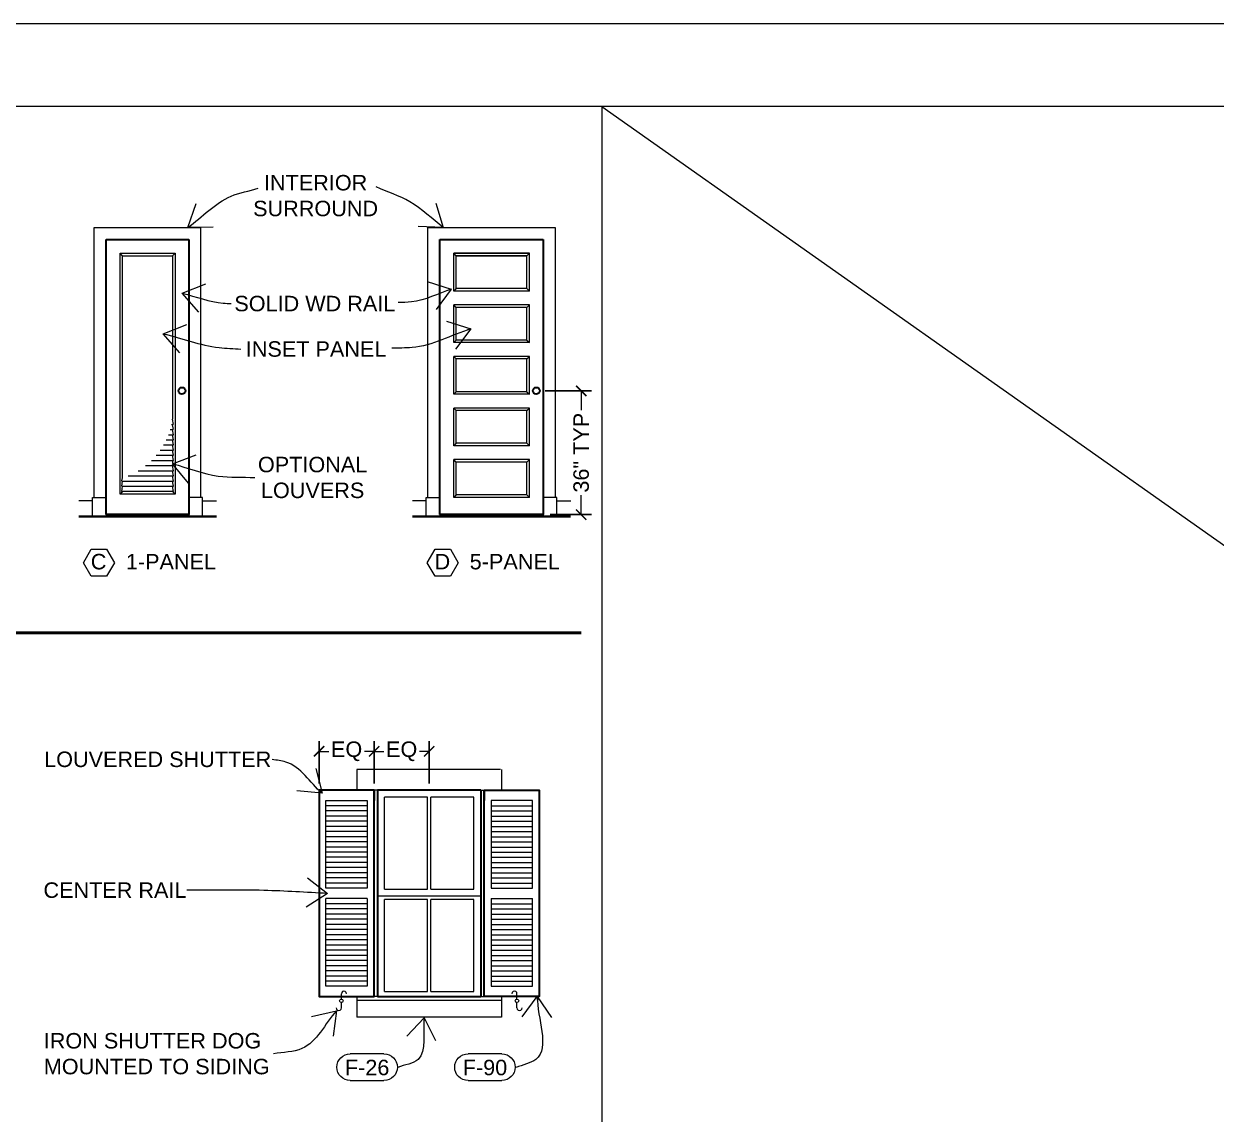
# Model space of a CAD drawing. Header units: inches. Extents: x -4969 to 16721, y 2489 to 24693.
# Drawn here: x 5586 to 5932.5, y 3804.9 to 4121.9 of the extents above; entities that cross this region are included whole.
import ezdxf

# ---------------------------------------------------------------- set-up
doc = ezdxf.new("R2010")
doc.units = ezdxf.units.IN
doc.header["$MEASUREMENT"] = 0
doc.layers.get('0').update_dxf_attribs({"lineweight": 5})
doc.layers.add('0-NPLT', color=1, linetype='Continuous', plot=False)
for name, color, linetype, lineweight in [('1', 1, 'Continuous', 9), ('2', 6, 'Continuous', 20), ('3', 3, 'Continuous', 30), ('4', 2, 'Continuous', 40), ('5', 4, 'Continuous', 50), ('A-DIMSx', 7, 'Continuous', 9), ('A-SYMB', 7, 'Continuous', 20), ('A-TEXTx', 7, 'Continuous', 20)]:
    doc.layers.add(name, color=color, linetype=linetype, lineweight=lineweight)
doc.styles.get("Standard").update_dxf_attribs({"font": 'Arial.ttf'})
doc.dimstyles.get("Standard").update_dxf_attribs({"dimtxt": 3, "dimasz": 2, "dimexe": 0.03125, "dimexo": 0.0625, "dimgap": 0.03125, "dimtad": 0, "dimtoh": 1, "dimdec": 4, "dimlfac": 0.99985, "dimzin": 0, "dimdsep": 46, "dimlunit": 4, "dimtxsty": 'Standard', "dimblk": 'ARCHTICK', "dimblk1": 'ARCHTICK', "dimblk2": 'ARCHTICK', "dimcen": 0.09, "dimclrt": 256, "dimadec": 0, "dimazin": 0, "dimtfac": 1, "dimtdec": 4, "dimtofl": 0, "dimtmove": 0, "dimatfit": 3, "dimfxl": 1, "dimtolj": 1, "dimtzin": 0, "dimarcsym": 0})

# ---------------------------------------------------------------- blocks, each defined once
blk = doc.blocks.new('_ArchTick')
at = {"color": 0, "linetype": 'ByBlock', "lineweight": 0, "const_width": 0.15}
blk.add_lwpolyline([(-0.5, -0.5), (0.5, 0.5)], dxfattribs=at)
blk = doc.blocks.new('*D315')
at = {"layer": 'A-DIMSx', "color": 0, "lineweight": -2, "ltscale": 0.1, "transparency": 16777216}
for p, q in [((5737.45, 4015.19), (5750.97, 4015.19)), ((5738.92, 3979.19), (5750.97, 3979.19))]:
    blk.add_line(p, q, dxfattribs=at)
at = {"layer": 'A-DIMSx', "color": 0, "lineweight": 5, "ltscale": 0.1, "transparency": 16777216}
for p, q in [((5747.97, 4015.19), (5747.97, 4009.52)), ((5747.97, 3979.19), (5747.97, 3984.86))]:
    blk.add_line(p, q, dxfattribs=at)
at = {"layer": 'Defpoints', "color": 0, "ltscale": 0.1, "transparency": 16777216}
for p in [(5735.45, 4015.19), (5736.92, 3979.19), (5747.97, 3979.19)]:
    blk.add_point(p, dxfattribs=at)
at = {"layer": 'A-DIMSx', "color": 0, "lineweight": 5, "ltscale": 0.1, "transparency": 16777216, "xscale": 3, "yscale": 3, "zscale": 3}
for p, rotation in [((5747.97, 4015.19), 90), ((5747.97, 3979.19), 270)]:
    blk.add_blockref('_ArchTick', p, dxfattribs=dict(at, rotation=rotation))
at = {"layer": 'A-DIMSx', "ltscale": 0.1, "transparency": 16777216, "insert": (5747.97, 3997.19), "char_height": 4.5, "attachment_point": 5, "rotation": 90}
blk.add_mtext('\\A1;36" TYP', dxfattribs=at)
blk = doc.blocks.new('CALLOUT - FINISHES')
at = {"layer": 'A-SYMB', "lineweight": 20, "ltscale": 0.1}
for p, q in [((6510.71, 5650.46), (6520.5, 5650.46)), ((6520.5, 5642.67), (6510.71, 5642.67))]:
    blk.add_line(p, q, dxfattribs=at)
for centre, start, end in [((6510.71, 5646.57), 90, 270), ((6520.5, 5646.57), 270, 90)]:
    blk.add_arc(centre, 3.9, start, end, dxfattribs=at)
blk = doc.blocks.new('*D319')
at = {"layer": 'A-DIMSx', "color": 0, "lineweight": -2, "ltscale": 0.1, "transparency": 16777216}
for p, q in [((5687.79, 3901.07), (5687.79, 3913.38)), ((5703.79, 3901.07), (5703.79, 3913.38))]:
    blk.add_line(p, q, dxfattribs=at)
at = {"layer": 'A-DIMSx', "color": 0, "lineweight": 5, "ltscale": 0.1, "transparency": 16777216}
for p, q in [((5687.79, 3910.38), (5690.61, 3910.38)), ((5703.79, 3910.38), (5700.96, 3910.38))]:
    blk.add_line(p, q, dxfattribs=at)
at = {"layer": 'Defpoints', "color": 0, "ltscale": 0.1, "transparency": 16777216}
for p in [(5703.79, 3910.38), (5687.79, 3899.07), (5703.79, 3899.07)]:
    blk.add_point(p, dxfattribs=at)
at = {"layer": 'A-DIMSx', "color": 0, "lineweight": 5, "ltscale": 0.1, "transparency": 16777216, "xscale": 3, "yscale": 3, "zscale": 3, "rotation": 180}
blk.add_blockref('_ArchTick', (5687.79, 3910.38), dxfattribs=at)
at = {"layer": 'A-DIMSx', "color": 0, "lineweight": 5, "ltscale": 0.1, "transparency": 16777216, "xscale": 3, "yscale": 3, "zscale": 3}
blk.add_blockref('_ArchTick', (5703.79, 3910.38), dxfattribs=at)
at = {"layer": 'A-DIMSx', "ltscale": 0.1, "transparency": 16777216, "insert": (5695.79, 3910.38), "char_height": 4.5, "attachment_point": 5}
blk.add_mtext('\\A1;EQ', dxfattribs=at)
blk = doc.blocks.new('*D320')
at = {"layer": 'A-DIMSx', "color": 0, "lineweight": -2, "ltscale": 0.1, "transparency": 16777216}
for p, q in [((5671.79, 3901.07), (5671.79, 3913.38)), ((5687.79, 3901.07), (5687.79, 3913.38))]:
    blk.add_line(p, q, dxfattribs=at)
at = {"layer": 'A-DIMSx', "color": 0, "lineweight": 5, "ltscale": 0.1, "transparency": 16777216}
for p, q in [((5671.79, 3910.38), (5674.61, 3910.38)), ((5687.79, 3910.38), (5684.96, 3910.38))]:
    blk.add_line(p, q, dxfattribs=at)
at = {"layer": 'Defpoints', "color": 0, "ltscale": 0.1, "transparency": 16777216}
for p in [(5671.79, 3910.38), (5671.79, 3899.07), (5687.79, 3899.07)]:
    blk.add_point(p, dxfattribs=at)
at = {"layer": 'A-DIMSx', "color": 0, "lineweight": 5, "ltscale": 0.1, "transparency": 16777216, "xscale": 3, "yscale": 3, "zscale": 3, "rotation": 180}
blk.add_blockref('_ArchTick', (5671.79, 3910.38), dxfattribs=at)
at = {"layer": 'A-DIMSx', "color": 0, "lineweight": 5, "ltscale": 0.1, "transparency": 16777216, "xscale": 3, "yscale": 3, "zscale": 3}
blk.add_blockref('_ArchTick', (5687.79, 3910.38), dxfattribs=at)
at = {"layer": 'A-DIMSx', "ltscale": 0.1, "transparency": 16777216, "insert": (5679.79, 3910.38), "char_height": 4.5, "attachment_point": 5}
blk.add_mtext('\\A1;EQ', dxfattribs=at)
blk = doc.blocks.new('BORDER 11X17')
at = {"layer": '0-NPLT', "lineweight": 9, "ltscale": 0.1}
blk.add_lwpolyline([(29864.74, -10461.77), (29048.74, -10461.77), (29048.74, -10989.77), (29864.74, -10989.77), (29864.74, -10461.77)], dxfattribs=at)
blk.add_lwpolyline([(29792.74, -10473.77), (29078.74, -10473.77), (29078.74, -10977.77), (29792.74, -10977.77)], close=True, dxfattribs=at)

msp = doc.modelspace()

# ---------------------------------------------------------------- linework, layer by layer
at = {"layer": '0-NPLT', "lineweight": 9, "ltscale": 0.1}
for q in [(5754.0000785, 3089.8717732), (6051.5000785, 3887.8717732)]:
    msp.add_line((5754.0000785, 4097.8717732), q, dxfattribs=at)
at = {"layer": '1', "ltscale": 0.25}
for p, q in [((5606.4368629, 3984.1894423), (5606.4368629, 4062.6894423)), ((5606.4368629, 4062.6894423), (5637.4368629, 4062.6894423)), ((5637.4368629, 3984.1894423), (5637.4368629, 4062.6894423)), ((5703.4187339, 4062.6894423), (5740.4187339, 4062.6894423)), ((5703.4187339, 3984.1894423), (5703.4187339, 4062.6894423)), ((5740.4187339, 4062.6894423), (5740.4187339, 3984.1894423)), ((5613.9368629, 3985.1894423), (5613.9368629, 4055.1894423)), ((5613.9368629, 4055.1894423), (5629.9368629, 4055.1894423)), ((5614.6868629, 4054.4394423), (5613.9368629, 4055.1894423)), ((5614.6868629, 4054.4394423), (5629.1868629, 4054.4394423)), ((5614.6868629, 3989.6635836), (5614.6868629, 4054.4394423)), ((5629.1868629, 4054.4394423), (5629.9368629, 4055.1894423)), ((5629.1868629, 4054.4394423), (5629.1868629, 4006.9394423)), ((5629.9368629, 4055.1894423), (5629.9368629, 3985.1894423)), ((5711.6687339, 4054.4394423), (5710.9187339, 4055.1894423)), ((5710.9187339, 4055.1894423), (5732.9187339, 4055.1894423)), ((5711.6687339, 4054.4394423), (5710.9187339, 4055.1894423)), ((5732.9187339, 4055.1894423), (5710.9187339, 4055.1894423)), ((5710.9187339, 4044.1894423), (5710.9187339, 4055.1894423)), ((5711.6687339, 4054.4394423), (5732.1687339, 4054.4394423)), ((5732.1687339, 4054.4394423), (5711.6687339, 4054.4394423)), ((5711.6687339, 4044.9394423), (5711.6687339, 4054.4394423)), ((5732.1687339, 4054.4394423), (5732.9187339, 4055.1894423)), ((5732.1687339, 4054.4394423), (5732.9187339, 4055.1894423)), ((5732.1687339, 4044.9394423), (5732.1687339, 4054.4394423)), ((5732.9187339, 4044.1894423), (5732.9187339, 4055.1894423)), ((5711.6687339, 4044.9394423), (5710.9187339, 4044.1894423)), ((5732.9187339, 4044.1894423), (5710.9187339, 4044.1894423)), ((5732.1687339, 4044.9394423), (5711.6687339, 4044.9394423)), ((5732.1687339, 4044.9394423), (5732.9187339, 4044.1894423)), ((5711.6687339, 4039.4394423), (5710.9187339, 4040.1894423)), ((5732.9187339, 4040.1894423), (5710.9187339, 4040.1894423)), ((5710.9187339, 4029.1894423), (5710.9187339, 4040.1894423)), ((5732.1687339, 4039.4394423), (5711.6687339, 4039.4394423)), ((5711.6687339, 4029.9394423), (5711.6687339, 4039.4394423)), ((5732.1687339, 4039.4394423), (5732.9187339, 4040.1894423)), ((5732.1687339, 4029.9394423), (5732.1687339, 4039.4394423)), ((5732.9187339, 4029.1894423), (5732.9187339, 4040.1894423)), ((5711.6687339, 4029.9394423), (5710.9187339, 4029.1894423)), ((5732.1687339, 4029.9394423), (5711.6687339, 4029.9394423)), ((5732.1687339, 4029.9394423), (5732.9187339, 4029.1894423)), ((5732.9187339, 4029.1894423), (5710.9187339, 4029.1894423)), ((5711.6687339, 4024.4394423), (5710.9187339, 4025.1894423)), ((5732.9187339, 4025.1894423), (5710.9187339, 4025.1894423)), ((5710.9187339, 4014.1894423), (5710.9187339, 4025.1894423)), ((5732.1687339, 4024.4394423), (5711.6687339, 4024.4394423)), ((5711.6687339, 4014.9394423), (5711.6687339, 4024.4394423)), ((5732.1687339, 4024.4394423), (5732.9187339, 4025.1894423)), ((5732.1687339, 4014.9394423), (5732.1687339, 4024.4394423)), ((5732.9187339, 4014.1894423), (5732.9187339, 4025.1894423)), ((5711.6687339, 4014.9394423), (5710.9187339, 4014.1894423)), ((5732.9187339, 4014.1894423), (5710.9187339, 4014.1894423)), ((5732.1687339, 4014.9394423), (5711.6687339, 4014.9394423)), ((5732.1687339, 4014.9394423), (5732.9187339, 4014.1894423)), ((5711.6687339, 4009.4394423), (5710.9187339, 4010.1894423)), ((5732.9187339, 4010.1894423), (5710.9187339, 4010.1894423)), ((5710.9187339, 3999.1894423), (5710.9187339, 4010.1894423)), ((5732.1687339, 4009.4394423), (5711.6687339, 4009.4394423)), ((5711.6687339, 3999.9394423), (5711.6687339, 4009.4394423)), ((5732.1687339, 4009.4394423), (5732.9187339, 4010.1894423)), ((5732.1687339, 3999.9394423), (5732.1687339, 4009.4394423)), ((5732.9187339, 3999.1894423), (5732.9187339, 4010.1894423)), ((5629.4368629, 4005.4394423), (5629.1868629, 4006.9394423)), ((5628.0107424, 4002.4394423), (5629.4368629, 4002.4394423)), ((5628.5344534, 4003.9394423), (5629.1868629, 4003.9394423)), ((5628.9381689, 4005.4394423), (5629.1868629, 4005.4394423)), ((5629.4368629, 4003.9394423), (5629.1868629, 4005.4394423)), ((5629.4368629, 4002.4394423), (5629.1868629, 4003.9394423)), ((5629.4368629, 4000.9394423), (5629.1868629, 4002.4394423)), ((5626.5605139, 3999.4394423), (5629.4368629, 3999.4394423)), ((5627.3573181, 4000.9394423), (5629.4368629, 4000.9394423)), ((5629.4368629, 3999.4394423), (5629.1868629, 4000.9394423)), ((5629.4368629, 3997.9394423), (5629.1868629, 3999.4394423)), ((5711.6687339, 3999.9394423), (5710.9187339, 3999.1894423)), ((5732.9187339, 3999.1894423), (5710.9187339, 3999.1894423)), ((5732.1687339, 3999.9394423), (5711.6687339, 3999.9394423)), ((5732.1687339, 3999.9394423), (5732.9187339, 3999.1894423)), ((5624.4501068, 3996.4394423), (5629.4368629, 3996.4394423)), ((5625.6009101, 3997.9394423), (5629.4368629, 3997.9394423)), ((5629.4368629, 3996.4394423), (5629.1868629, 3997.9394423)), ((5629.4368629, 3994.9394423), (5629.1868629, 3996.4394423)), ((5619.2331137, 3991.9394423), (5629.4368629, 3991.9394423)), ((5621.371364, 3993.4394423), (5629.4368629, 3993.4394423)), ((5623.0644596, 3994.9394423), (5629.4368629, 3994.9394423)), ((5629.4368629, 3993.4394423), (5629.1868629, 3994.9394423)), ((5629.4368629, 3991.9394423), (5629.1868629, 3993.4394423)), ((5629.4368629, 3990.4394423), (5629.1868629, 3991.9394423)), ((5710.9187339, 3984.1894423), (5710.9187339, 3995.1894423)), ((5711.6687339, 3994.4394423), (5710.9187339, 3995.1894423)), ((5732.9187339, 3995.1894423), (5710.9187339, 3995.1894423)), ((5711.6687339, 3984.9394423), (5711.6687339, 3994.4394423)), ((5732.1687339, 3994.4394423), (5711.6687339, 3994.4394423)), ((5732.1687339, 3994.4394423), (5732.9187339, 3995.1894423)), ((5732.1687339, 3984.9394423), (5732.1687339, 3994.4394423)), ((5732.9187339, 3984.1894423), (5732.9187339, 3995.1894423)), ((5614.4368629, 3988.9394423), (5614.5460958, 3989.5948397)), ((5614.4368629, 3988.9394423), (5629.4368629, 3988.9394423)), ((5614.4368629, 3987.4394423), (5614.6868629, 3988.9394423)), ((5616.2755924, 3990.4394423), (5629.4368629, 3990.4394423)), ((5629.4368629, 3988.9394423), (5629.1868629, 3990.4394423)), ((5629.4368629, 3987.4394423), (5629.1868629, 3988.9394423)), ((5614.6868629, 3985.9394423), (5613.9368629, 3985.1894423)), ((5629.9368629, 3985.1894423), (5613.9368629, 3985.1894423)), ((5614.4368629, 3987.4394423), (5629.4368629, 3987.4394423)), ((5614.4368629, 3985.9394423), (5614.6868629, 3987.4394423)), ((5629.4368629, 3985.9394423), (5614.4368629, 3985.9394423)), ((5629.4368629, 3985.9394423), (5629.1868629, 3987.4394423)), ((5629.1868629, 3985.9394423), (5629.9368629, 3985.1894423)), ((5711.6687339, 3984.9394423), (5710.9187339, 3984.1894423)), ((5732.1687339, 3984.9394423), (5711.6687339, 3984.9394423)), ((5732.1687339, 3984.9394423), (5732.9187339, 3984.1894423)), ((5605.9368629, 3983.1894423), (5601.9368629, 3983.1894423)), ((5605.9368629, 3978.6894423), (5605.9368629, 3984.1894423)), ((5605.9368629, 3984.1894423), (5609.9368629, 3984.1894423)), ((5637.9368629, 3984.1894423), (5633.9368629, 3984.1894423)), ((5637.9368629, 3978.6894423), (5637.9368629, 3984.1894423)), ((5637.9368629, 3983.1894423), (5641.9368629, 3983.1894423)), ((5702.9187339, 3983.1894423), (5698.9187339, 3983.1894423)), ((5702.9187339, 3978.6894423), (5702.9187339, 3984.1894423)), ((5702.9187339, 3984.1894423), (5706.9187339, 3984.1894423)), ((5732.9187339, 3984.1894423), (5710.9187339, 3984.1894423)), ((5740.9187339, 3984.1894423), (5736.9187339, 3984.1894423)), ((5740.9187339, 3978.6894423), (5740.9187339, 3984.1894423)), ((5740.9187339, 3983.1894423), (5744.9187339, 3983.1894423)), ((5609.9368629, 3979.1894423), (5609.9368629, 3978.6894423)), ((5633.9368629, 3979.1894423), (5633.9368629, 3978.6894423)), ((5706.9187339, 3979.1894423), (5706.9187339, 3978.6894423)), ((5736.9187339, 3979.1894423), (5736.9187339, 3978.6894423)), ((5673.7868522, 3896.0692981), (5685.7868522, 3896.0692981)), ((5673.7868522, 3870.5692981), (5673.7868522, 3896.0692981)), ((5685.7868522, 3896.0692981), (5685.7868522, 3870.5692981)), ((5721.7868522, 3896.0692981), (5721.7868522, 3870.5692981)), ((5733.7868522, 3896.0692981), (5721.7868522, 3896.0692981)), ((5733.7868522, 3870.5692981), (5733.7868522, 3896.0692981)), ((5685.7868522, 3894.5692981), (5673.7868522, 3894.5692981)), ((5685.7868522, 3893.0692981), (5673.7868522, 3893.0692981)), ((5685.7868522, 3891.5692981), (5673.7868522, 3891.5692981)), ((5721.7868522, 3894.5692981), (5733.7868522, 3894.5692981)), ((5721.7868522, 3893.0692981), (5733.7868522, 3893.0692981)), ((5721.7868522, 3891.5692981), (5733.7868522, 3891.5692981)), ((5685.7868522, 3890.0692981), (5673.7868522, 3890.0692981)), ((5685.7868522, 3888.5692981), (5673.7868522, 3888.5692981)), ((5721.7868522, 3890.0692981), (5733.7868522, 3890.0692981)), ((5721.7868522, 3888.5692981), (5733.7868522, 3888.5692981)), ((5685.7868522, 3887.0692981), (5673.7868522, 3887.0692981)), ((5685.7868522, 3885.5692981), (5673.7868522, 3885.5692981)), ((5721.7868522, 3887.0692981), (5733.7868522, 3887.0692981)), ((5721.7868522, 3885.5692981), (5733.7868522, 3885.5692981)), ((5685.7868522, 3884.0692981), (5673.7868522, 3884.0692981)), ((5685.7868522, 3882.5692981), (5673.7868522, 3882.5692981)), ((5685.7868522, 3881.0692981), (5673.7868522, 3881.0692981)), ((5721.7868522, 3884.0692981), (5733.7868522, 3884.0692981)), ((5721.7868522, 3882.5692981), (5733.7868522, 3882.5692981)), ((5721.7868522, 3881.0692981), (5733.7868522, 3881.0692981)), ((5685.7868522, 3879.5692981), (5673.7868522, 3879.5692981)), ((5685.7868522, 3878.0692981), (5673.7868522, 3878.0692981)), ((5721.7868522, 3879.5692981), (5733.7868522, 3879.5692981)), ((5721.7868522, 3878.0692981), (5733.7868522, 3878.0692981)), ((5685.7868522, 3876.5692981), (5673.7868522, 3876.5692981)), ((5685.7868522, 3875.0692981), (5673.7868522, 3875.0692981)), ((5721.7868522, 3876.5692981), (5733.7868522, 3876.5692981)), ((5721.7868522, 3875.0692981), (5733.7868522, 3875.0692981)), ((5685.7868522, 3873.5692981), (5673.7868522, 3873.5692981)), ((5685.7868522, 3872.0692981), (5673.7868522, 3872.0692981)), ((5685.7868522, 3870.5692981), (5673.7868522, 3870.5692981)), ((5721.7868522, 3873.5692981), (5733.7868522, 3873.5692981)), ((5721.7868522, 3872.0692981), (5733.7868522, 3872.0692981)), ((5721.7868522, 3870.5692981), (5733.7868522, 3870.5692981)), ((5685.7868522, 3867.5692981), (5673.7868522, 3867.5692981)), ((5673.7868522, 3842.0692981), (5673.7868522, 3867.5692981)), ((5685.7868522, 3867.5692981), (5685.7868522, 3842.0692981)), ((5721.7868522, 3867.5692981), (5721.7868522, 3842.0692981)), ((5721.7868522, 3867.5692981), (5733.7868522, 3867.5692981)), ((5733.7868522, 3842.0692981), (5733.7868522, 3867.5692981)), ((5685.7868522, 3866.0692981), (5673.7868522, 3866.0692981)), ((5685.7868522, 3864.5692981), (5673.7868522, 3864.5692981)), ((5721.7868522, 3866.0692981), (5733.7868522, 3866.0692981)), ((5721.7868522, 3864.5692981), (5733.7868522, 3864.5692981)), ((5685.7868522, 3863.0692981), (5673.7868522, 3863.0692981)), ((5685.7868522, 3861.5692981), (5673.7868522, 3861.5692981)), ((5721.7868522, 3863.0692981), (5733.7868522, 3863.0692981)), ((5721.7868522, 3861.5692981), (5733.7868522, 3861.5692981)), ((5685.7868522, 3860.0692981), (5673.7868522, 3860.0692981)), ((5685.7868522, 3858.5692981), (5673.7868522, 3858.5692981)), ((5685.7868522, 3857.0692981), (5673.7868522, 3857.0692981)), ((5721.7868522, 3860.0692981), (5733.7868522, 3860.0692981)), ((5721.7868522, 3858.5692981), (5733.7868522, 3858.5692981)), ((5721.7868522, 3857.0692981), (5733.7868522, 3857.0692981)), ((5685.7868522, 3855.5692981), (5673.7868522, 3855.5692981)), ((5685.7868522, 3854.0692981), (5673.7868522, 3854.0692981)), ((5721.7868522, 3855.5692981), (5733.7868522, 3855.5692981)), ((5721.7868522, 3854.0692981), (5733.7868522, 3854.0692981)), ((5685.7868522, 3852.5692981), (5673.7868522, 3852.5692981)), ((5685.7868522, 3851.0692981), (5673.7868522, 3851.0692981)), ((5721.7868522, 3852.5692981), (5733.7868522, 3852.5692981)), ((5721.7868522, 3851.0692981), (5733.7868522, 3851.0692981)), ((5685.7868522, 3849.5692981), (5673.7868522, 3849.5692981)), ((5685.7868522, 3848.0692981), (5673.7868522, 3848.0692981)), ((5685.7868522, 3846.5692981), (5673.7868522, 3846.5692981)), ((5721.7868522, 3849.5692981), (5733.7868522, 3849.5692981)), ((5721.7868522, 3848.0692981), (5733.7868522, 3848.0692981)), ((5721.7868522, 3846.5692981), (5733.7868522, 3846.5692981)), ((5685.7868522, 3845.0692981), (5673.7868522, 3845.0692981)), ((5685.7868522, 3843.5692981), (5673.7868522, 3843.5692981)), ((5721.7868522, 3845.0692981), (5733.7868522, 3845.0692981)), ((5721.7868522, 3843.5692981), (5733.7868522, 3843.5692981)), ((5685.7868522, 3842.0692981), (5673.7868522, 3842.0692981)), ((5721.7868522, 3842.0692981), (5733.7868522, 3842.0692981))]:
    msp.add_line(p, q, dxfattribs=at)
at = {"layer": '1', "ltscale": 0.1}
for p, q in [((5688.7868522, 3899.0684747), (5682.7868608, 3899.0641287)), ((5718.7868522, 3899.0701903), (5724.7868522, 3899.0641287))]:
    msp.add_line(p, q, dxfattribs=at)
at = {"layer": '2'}
for p, q in [((5682.7868608, 3905.0745363), (5682.7868655, 3899.0641287)), ((5724.5363874, 3905.0641287), (5682.7868608, 3905.0745363)), ((5724.7868522, 3905.0641916), (5724.7868522, 3899.0692981)), ((5690.7868522, 3870.3193325), (5690.7868522, 3897.0693325)), ((5703.2868522, 3897.0693325), (5690.7868522, 3897.0693325)), ((5703.2868522, 3870.3193325), (5703.2868522, 3897.0693325)), ((5716.7868522, 3897.0693325), (5704.2868522, 3897.0693325)), ((5704.2868522, 3870.3193325), (5704.2868522, 3897.0693325)), ((5716.7868522, 3870.3193325), (5716.7868522, 3897.0693325)), ((5718.7868522, 3868.3193325), (5688.7868522, 3868.3193325)), ((5690.7868522, 3870.3193325), (5703.2868522, 3870.3193325)), ((5690.7868522, 3840.5693325), (5690.7868522, 3867.3193325)), ((5703.2868522, 3867.3193325), (5690.7868522, 3867.3193325)), ((5703.2868522, 3840.5693325), (5703.2868522, 3867.3193325)), ((5704.2868522, 3870.3193325), (5716.7868522, 3870.3193325)), ((5704.2868522, 3840.5693325), (5704.2868522, 3867.3193325)), ((5716.7868522, 3867.3193325), (5704.2868522, 3867.3193325)), ((5716.7868522, 3840.5693325), (5716.7868522, 3867.3193325)), ((5690.7868522, 3840.5693325), (5703.2868522, 3840.5693325)), ((5704.2868522, 3840.5693325), (5716.7868522, 3840.5693325)), ((5682.7869118, 3839.0744992), (5682.7869118, 3833.0641287)), ((5682.7869118, 3838.0744992), (5724.7868522, 3838.0744992)), ((5724.7868522, 3839.0692981), (5724.7868522, 3833.0641287)), ((5724.7868522, 3833.0641287), (5682.7869118, 3833.0641287))]:
    msp.add_line(p, q, dxfattribs=at)
at = {"layer": '2', "ltscale": 0.25}
for p, q in [((5678.2721842, 3838.3546791), (5678.2721842, 3839.8546791)), ((5729.3015202, 3838.3546791), (5729.3015202, 3839.8546791)), ((5678.2721842, 3835.8546791), (5678.2721842, 3837.3546791)), ((5729.3015202, 3835.8546791), (5729.3015202, 3837.3546791))]:
    msp.add_line(p, q, dxfattribs=at)
at = {"layer": '2', "ltscale": 0.1}
for p, q in [((5688.7868522, 3839.0744939), (5682.7869118, 3839.0744992)), ((5718.7868522, 3839.0744675), (5724.7868522, 3839.0641287))]:
    msp.add_line(p, q, dxfattribs=at)
at = {"layer": '2', "ltscale": 0.25}
for centre in [(5678.2721842, 3837.8546791), (5729.3015202, 3837.8546791)]:
    msp.add_circle(centre, 0.5, dxfattribs=at)
for centre, start, end in [((5679.0221842, 3839.8942075), 356.98303869, 183.01696131), ((5728.5515202, 3839.8942075), 356.98303869, 183.01696131), ((5677.5221842, 3835.8151506), 176.98303869, 3.01696131), ((5730.0515202, 3835.8151506), 176.98303869, 3.01696131)]:
    msp.add_arc(centre, 0.7510409, start, end, dxfattribs=at)
at = {"layer": '3', "ltscale": 0.25}
for p, q in [((5609.9368629, 3979.1894423), (5609.9368629, 4059.1894423)), ((5609.9368629, 4059.1894423), (5633.9368629, 4059.1894423)), ((5633.9368629, 4059.1894423), (5633.9368629, 3979.1894423)), ((5706.9187339, 3979.1894423), (5706.9187339, 4059.1894423)), ((5706.9187339, 4059.1894423), (5736.9187339, 4059.1894423)), ((5736.9187339, 4059.1894423), (5736.9187339, 3979.1894423)), ((5633.9368629, 3979.1894423), (5609.9368629, 3979.1894423)), ((5736.9187339, 3979.1894423), (5706.9187339, 3979.1894423)), ((5687.7868522, 3899.0692981), (5687.7868522, 3896.0692981)), ((5719.7868522, 3899.0692981), (5719.7868522, 3896.0692981))]:
    msp.add_line(p, q, dxfattribs=at)
at = {"layer": '3'}
for p, q in [((5718.7868522, 3899.0701665), (5688.7868522, 3899.0684708)), ((5688.7868522, 3899.0684747), (5688.7868522, 3839.0744939)), ((5718.7868522, 3899.0701903), (5718.7868522, 3839.0744675)), ((5688.7868522, 3839.0744939), (5718.7868522, 3839.0744675))]:
    msp.add_line(p, q, dxfattribs=at)
at = {"layer": '3', "ltscale": 0.25}
for points in [[(5687.7868522, 3899.0692981), (5671.7868522, 3899.0692981), (5671.7868522, 3839.0692981), (5687.7868522, 3839.0692981), (5687.7868522, 3899.0692981)], [(5719.7868522, 3899.0692981), (5735.7868522, 3899.0692981), (5735.7868522, 3839.0692981), (5719.7868522, 3839.0692981), (5719.7868522, 3899.0692981)]]:
    msp.add_lwpolyline(points, close=True, dxfattribs=at)
for centre in [(5631.9368629, 4015.1894423), (5734.9187339, 4015.1894423)]:
    msp.add_circle(centre, 1, dxfattribs=at)
at = {"layer": '4', "ltscale": 0.25}
for p, q in [((5641.9368629, 3978.6894423), (5601.9368629, 3978.6894423)), ((5744.871849, 3978.6894423), (5698.9187339, 3978.6894423))]:
    msp.add_line(p, q, dxfattribs=at)
at = {"layer": '5', "ltscale": 0.1}
msp.add_line((5422.5969529, 3944.8717732), (5748.0000785, 3944.8717732), dxfattribs=at)
at = {"layer": 'A-SYMB', "ltscale": 0.1}
for points in [[(5612.2998514, 3965.2237746), (5610.0498514, 3961.3266603), (5605.5498514, 3961.3266603), (5603.2998514, 3965.2237746), (5605.5498514, 3969.120889), (5610.0498514, 3969.120889)], [(5712.232962, 3965.2237746), (5709.982962, 3961.3266603), (5705.482962, 3961.3266603), (5703.232962, 3965.2237746), (5705.482962, 3969.120889), (5709.982962, 3969.120889)]]:
    msp.add_lwpolyline(points, close=True, dxfattribs=at)

# ---------------------------------------------------------------- block references
at = {"ltscale": 0.1, "xscale": 2, "yscale": 2, "zscale": 2}
msp.add_blockref('BORDER 11X17', (-53117.4783869, 25045.4159553), dxfattribs=at)
at = {"layer": '2', "ltscale": 0.25, "xscale": -1}
for p in [(12201.3578981, -1828.0044114), (12235.5995338, -1828.0044114)]:
    msp.add_blockref('CALLOUT - FINISHES', p, dxfattribs=at)

# ---------------------------------------------------------------- texts
at = {"layer": 'A-TEXTx', "ltscale": 0.25, "char_height": 4.5}
for s, insert, attachment_point in [('{INTERIOR\\PSURROUND}', (5670.7783079, 4071.9087993), 5), ('{SOLID WD RAIL}', (5670.5604069, 4040.5262924), 5), ('{INSET PANEL}', (5670.9282406, 4027.3111409), 5), ('{OPTIONAL\\PLOUVERS}', (5669.911187, 3989.9756439), 5), ('{LOUVERED SHUTTER}', (5591.8889431, 3908.0332453), 4), ('{CENTER RAIL}', (5591.6885765, 3870.0090238), 4), ('{IRON SHUTTER DOG\\PMOUNTED TO SIDING}', (5591.7784132, 3822.4627347), 4), ('{F-26}', (5692.2226947, 3818.43786), 6), ('{F-90}', (5726.4643304, 3818.43786), 6)]:
    msp.add_mtext(s, dxfattribs=dict(at, insert=insert, attachment_point=attachment_point))
at = {"layer": 'A-TEXTx', "ltscale": 0.5, "char_height": 3}
for s, insert, width, attachment_point in [('{\\H1.5x;C}', (5607.6992033, 3967.7784227), 4.549892225, 2), ('{\\H1.5x;1-PANEL}', (5615.6344631, 3965.5050798), 61.572509214, 4), ('{\\H1.5x;D}', (5707.6323138, 3967.7784227), 4.549892225, 2), ('{\\H1.5x;5-PANEL}', (5715.5675736, 3965.5050798), 61.572509214, 4)]:
    msp.add_mtext(s, dxfattribs=dict(at, insert=insert, width=width, attachment_point=attachment_point))

# ---------------------------------------------------------------- dimensions: what is measured, and where the dimension line sits
at = {"layer": 'A-DIMSx', "ltscale": 0.1}
dim = msp.add_linear_dim(base=(5747.9686093, 3979.1894423), p1=(5735.4496289, 4015.1894423), p2=(5736.9187339, 3979.1894423), angle=90, text='36" TYP', dimstyle='Standard', override={"dimtxt": 4.5, "dimasz": 3, "dimexe": 3, "dimexo": 2, "dimgap": 1, "dimlfac": -47.9928, "dimlwd": 5}, dxfattribs=at)
dim.commit()
dim.dimension.update_dxf_attribs({"geometry": '*D315', "text_midpoint": (5747.9686093, 3997.1894423)})
for base, p2, picture, middle in [((5671.7868522, 3910.3752805), (5671.7868522, 3899.0692981), '*D320', (5679.7868522, 3910.3752805)), ((5703.7868522, 3910.3752805), (5703.7868522, 3899.0693187), '*D319', (5695.7868522, 3910.3752805))]:
    dim = msp.add_linear_dim(base=base, p1=(5687.7868522, 3899.0692981), p2=p2, text='EQ', dimstyle='Standard', override={"dimtxt": 4.5, "dimasz": 3, "dimexe": 3, "dimexo": 2, "dimgap": 1, "dimlfac": -47.9928, "dimlwd": 5}, dxfattribs=at)
    dim.commit()
    dim.dimension.update_dxf_attribs({"geometry": picture, "text_midpoint": middle})

# ---------------------------------------------------------------- leaders
at = {"layer": 'A-TEXTx', "path_type": 1, "annotation_type": 0, "has_hookline": 1}
for points, hookline_direction, text_width in [([(5633.6641933, 4062.6894423), (5646.1978546, 4071.7529204), (5654.1045168, 4074.0657246)], 0, 35.7053206), ([(5707.8924226, 4062.6894423), (5698.183116, 4070.1222785), (5688.3555094, 4074.4482512)], 1, 35.7053206), ([(5632.0183678, 4043.5329102), (5643.9618623, 4040.6711478), (5646.2471009, 4040.5262924)], 0, 46.3015007), ([(5710.2248599, 4044.7221566), (5698.6592785, 4041.0218793), (5694.7291115, 4040.8378579)], 1, 46.3015007), ([(5626.5016404, 4031.7959614), (5642.7257604, 4027.7522827), (5649.0812304, 4027.3111409)], 0, 40.0641201), ([(5715.8544682, 4033.1807235), (5698.8308555, 4027.7522827), (5692.9143986, 4027.6140813)], 1, 40.0641201), ([(5629.1868629, 3994.0005779), (5642.499245, 3990.4115625), (5653.072779, 3989.9756439)], 0, 31.260573), ([(5672.6388019, 3898.2173484), (5662.165085, 3907.2737198), (5658.1785965, 3908.0332453)], 1, 65.4771487), ([(5674.2438519, 3869.0869714), (5655.7357382, 3869.9479398), (5633.3168997, 3870.0090238)], 1, 41.0310368), ([(5735.218683, 3839.0692981), (5734.7950772, 3820.8268414), (5729.0312293, 3818.4325618)], 1, 31.260573), ([(5676.8081773, 3834.8979966), (5666.8257511, 3823.9697039), (5658.5435387, 3822.4627347)], 1, 64.7987722), ([(5702.3390436, 3832.8708238), (5700.5534415, 3820.8268414), (5694.6944961, 3818.4805762)], 1, 31.260573)]:
    msp.add_leader(points, dimstyle='Standard', override={"dimasz": 6, "dimgap": 1, "dimldrblk": 'Open90', "dimlwd": -1}, dxfattribs=dict(at, hookline_direction=hookline_direction, text_width=text_width))

doc.saveas('drawing.dxf')
